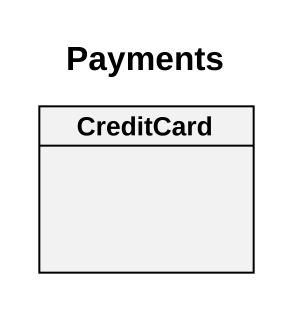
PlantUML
@startuml
title Payments
hide circle
hide empty members
class CreditCard
@enduml
